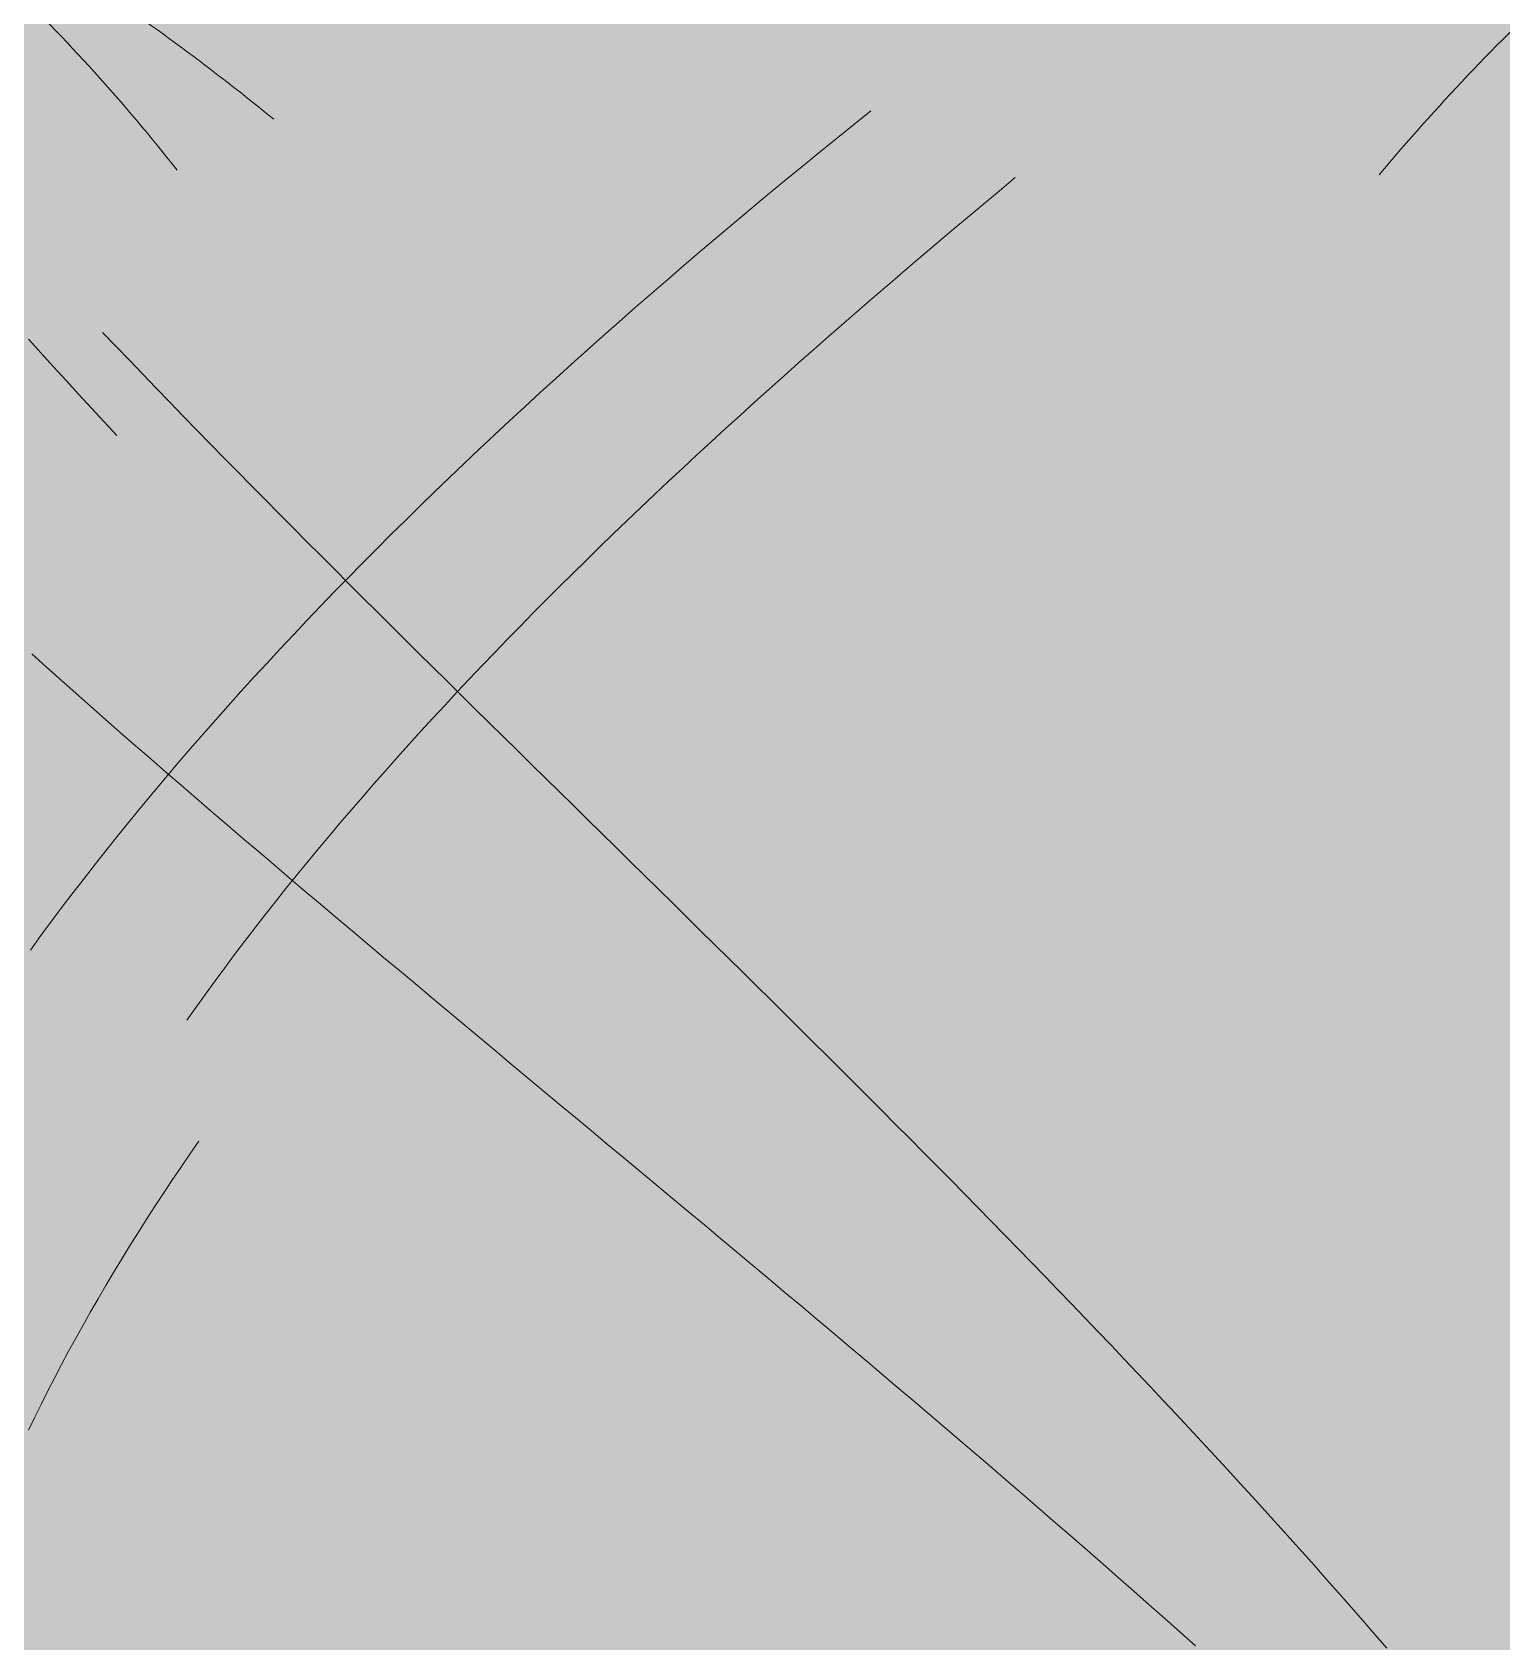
# Model space of a CAD drawing. Header units: inches. Extents: x -2804 to 58974, y -36095 to 66.
# Drawn here: x -2803.517874 to -2803.51391, y 60.040713 to 60.045056 of the extents above; entities that cross this region are included whole.
import ezdxf

# ---------------------------------------------------------------- set-up
doc = ezdxf.new("R2010")
doc.units = ezdxf.units.IN
doc.header["$MEASUREMENT"] = 0
doc.layers.add('A-GLAZ-CURT', color=52, linetype='Continuous', lineweight=9)
doc.layers.add('Q-SPCQ', color=91, linetype='Continuous', lineweight=9)

# ---------------------------------------------------------------- blocks, each defined once
blk = doc.blocks.new('FP_9-Entrance - Xcel')
at = {"layer": 'Q-SPCQ'}
for p, q in [((-2803.5156116, 60.0448443), (-2803.5156586, 60.0448065)), ((-2803.5156586, 60.0448065), (-2803.5157055, 60.0447687)), ((-2803.5157055, 60.0447687), (-2803.515752, 60.0447309)), ((-2803.515752, 60.0447309), (-2803.5157984, 60.044693)), ((-2803.5157984, 60.044693), (-2803.5158445, 60.0446551)), ((-2803.5158445, 60.0446551), (-2803.5158903, 60.0446172)), ((-2803.5158903, 60.0446172), (-2803.5159359, 60.0445792)), ((-2803.5159812, 60.0445413), (-2803.5160263, 60.0445033)), ((-2803.5159359, 60.0445792), (-2803.5159812, 60.0445413)), ((-2803.5160263, 60.0445033), (-2803.5160711, 60.0444653)), ((-2803.5160711, 60.0444653), (-2803.5161156, 60.0444272)), ((-2803.5161156, 60.0444272), (-2803.5161599, 60.0443892)), ((-2803.5161599, 60.0443892), (-2803.5162039, 60.0443511)), ((-2803.5162039, 60.0443511), (-2803.5162476, 60.044313)), ((-2803.5162476, 60.044313), (-2803.516291, 60.0442749)), ((-2803.5163341, 60.0442367), (-2803.516377, 60.0441986)), ((-2803.516291, 60.0442749), (-2803.5163341, 60.0442367)), ((-2803.516377, 60.0441986), (-2803.5164196, 60.0441604)), ((-2803.5164196, 60.0441604), (-2803.5164618, 60.0441222)), ((-2803.5164618, 60.0441222), (-2803.5165038, 60.044084)), ((-2803.5165038, 60.044084), (-2803.5165455, 60.0440457)), ((-2803.5165455, 60.0440457), (-2803.5165868, 60.0440075)), ((-2803.5165868, 60.0440075), (-2803.5166279, 60.0439692)), ((-2803.5166686, 60.0439309), (-2803.516709, 60.0438925)), ((-2803.5166279, 60.0439692), (-2803.5166686, 60.0439309)), ((-2803.516709, 60.0438925), (-2803.5167491, 60.0438542)), ((-2803.5167491, 60.0438542), (-2803.5167889, 60.0438158)), ((-2803.5167889, 60.0438158), (-2803.5168284, 60.0437775)), ((-2803.5168284, 60.0437775), (-2803.5168675, 60.0437391)), ((-2803.5168675, 60.0437391), (-2803.5169064, 60.0437007)), ((-2803.5169064, 60.0437007), (-2803.5169449, 60.0436622)), ((-2803.5169449, 60.0436622), (-2803.516983, 60.0436238)), ((-2803.5170208, 60.0435853), (-2803.5170583, 60.0435468)), ((-2803.516983, 60.0436238), (-2803.5170208, 60.0435853)), ((-2803.5170583, 60.0435468), (-2803.5170954, 60.0435083)), ((-2803.5170954, 60.0435083), (-2803.5171322, 60.0434698)), ((-2803.5171322, 60.0434698), (-2803.5171687, 60.0434313)), ((-2803.5171687, 60.0434313), (-2803.5172048, 60.0433927)), ((-2803.5178754, 60.0433786), (-2803.5178359, 60.0433432)), ((-2803.5172048, 60.0433927), (-2803.5172405, 60.0433541)), ((-2803.5178359, 60.0433432), (-2803.5177962, 60.0433079)), ((-2803.5172405, 60.0433541), (-2803.5172759, 60.0433156)), ((-2803.5177962, 60.0433079), (-2803.5177563, 60.0432725)), ((-2803.5172759, 60.0433156), (-2803.517311, 60.043277)), ((-2803.5177563, 60.0432725), (-2803.5177163, 60.0432371)), ((-2803.5177163, 60.0432371), (-2803.517676, 60.0432017)), ((-2803.5173457, 60.0432383), (-2803.51738, 60.0431997)), ((-2803.517311, 60.043277), (-2803.5173457, 60.0432383)), ((-2803.517676, 60.0432017), (-2803.5176356, 60.0431662)), ((-2803.51738, 60.0431997), (-2803.517414, 60.0431611)), ((-2803.5176356, 60.0431662), (-2803.517595, 60.0431308)), ((-2803.517414, 60.0431611), (-2803.5174476, 60.0431224)), ((-2803.517595, 60.0431308), (-2803.5175542, 60.0430953)), ((-2803.5174476, 60.0431224), (-2803.5174808, 60.0430837)), ((-2803.5175542, 60.0430953), (-2803.5175133, 60.0430598)), ((-2803.5174808, 60.0430837), (-2803.5175137, 60.0430451)), ((-2803.5175137, 60.0430451), (-2803.5175462, 60.0430064)), ((-2803.5175133, 60.0430598), (-2803.5174722, 60.0430242)), ((-2803.5174722, 60.0430242), (-2803.517431, 60.0429886)), ((-2803.5175462, 60.0430064), (-2803.5175783, 60.0429677)), ((-2803.517431, 60.0429886), (-2803.5173896, 60.042953)), ((-2803.5175783, 60.0429677), (-2803.5176101, 60.0429289)), ((-2803.5173896, 60.042953), (-2803.5173481, 60.0429174)), ((-2803.5176415, 60.0428902), (-2803.5176725, 60.0428514)), ((-2803.5176101, 60.0429289), (-2803.5176415, 60.0428902)), ((-2803.5173481, 60.0429174), (-2803.5173064, 60.0428818)), ((-2803.5176725, 60.0428514), (-2803.5177031, 60.0428127)), ((-2803.5173064, 60.0428818), (-2803.5172646, 60.0428461)), ((-2803.5172646, 60.0428461), (-2803.5172227, 60.0428104)), ((-2803.5177031, 60.0428127), (-2803.5177334, 60.0427739)), ((-2803.5172227, 60.0428104), (-2803.5171807, 60.0427747)), ((-2803.5177334, 60.0427739), (-2803.5177633, 60.0427351)), ((-2803.5171807, 60.0427747), (-2803.5171385, 60.042739)), ((-2803.5177633, 60.0427351), (-2803.5177928, 60.0426963)), ((-2803.5171385, 60.042739), (-2803.5170963, 60.0427032)), ((-2803.5177928, 60.0426963), (-2803.5178219, 60.0426575)), ((-2803.5170963, 60.0427032), (-2803.5170539, 60.0426674)), ((-2803.5178219, 60.0426575), (-2803.5178506, 60.0426187)), ((-2803.5170539, 60.0426674), (-2803.5170114, 60.0426316)), ((-2803.5170114, 60.0426316), (-2803.5169689, 60.0425958)), ((-2803.5178506, 60.0426187), (-2803.517879, 60.0425798)), ((-2803.5169689, 60.0425958), (-2803.5169262, 60.0425599)), ((-2803.5169262, 60.0425599), (-2803.5168835, 60.0425241)), ((-2803.5168835, 60.0425241), (-2803.5168406, 60.0424882)), ((-2803.5168406, 60.0424882), (-2803.5167977, 60.0424522)), ((-2803.5167977, 60.0424522), (-2803.5167548, 60.0424163)), ((-2803.5167548, 60.0424163), (-2803.5167117, 60.0423803)), ((-2803.5167117, 60.0423803), (-2803.5166686, 60.0423443)), ((-2803.5166686, 60.0423443), (-2803.5166254, 60.0423083)), ((-2803.5166254, 60.0423083), (-2803.5165822, 60.0422722)), ((-2803.5165822, 60.0422722), (-2803.5165389, 60.0422362)), ((-2803.5165389, 60.0422362), (-2803.5164956, 60.0422001)), ((-2803.5164956, 60.0422001), (-2803.5164523, 60.042164)), ((-2803.5164523, 60.042164), (-2803.5164089, 60.0421278)), ((-2803.5164089, 60.0421278), (-2803.5163654, 60.0420917)), ((-2803.5163654, 60.0420917), (-2803.516322, 60.0420555)), ((-2803.516322, 60.0420555), (-2803.5162785, 60.0420193)), ((-2803.5162785, 60.0420193), (-2803.516235, 60.0419831)), ((-2803.516235, 60.0419831), (-2803.5161915, 60.0419468)), ((-2803.5161915, 60.0419468), (-2803.516148, 60.0419106)), ((-2803.516148, 60.0419106), (-2803.5161045, 60.0418743)), ((-2803.5161045, 60.0418743), (-2803.516061, 60.041838)), ((-2803.516061, 60.041838), (-2803.5160175, 60.0418016)), ((-2803.5160175, 60.0418016), (-2803.515974, 60.0417653)), ((-2803.515974, 60.0417653), (-2803.5159306, 60.0417289)), ((-2803.5159306, 60.0417289), (-2803.5158871, 60.0416925)), ((-2803.5158871, 60.0416925), (-2803.5158437, 60.0416561)), ((-2803.5158437, 60.0416561), (-2803.5158003, 60.0416196)), ((-2803.5158003, 60.0416196), (-2803.5157569, 60.0415832)), ((-2803.5157569, 60.0415832), (-2803.5157136, 60.0415467)), ((-2803.5157136, 60.0415467), (-2803.5156703, 60.0415102)), ((-2803.5156703, 60.0415102), (-2803.515627, 60.0414737)), ((-2803.515627, 60.0414737), (-2803.5155838, 60.0414371)), ((-2803.5155838, 60.0414371), (-2803.5155407, 60.0414006)), ((-2803.5155407, 60.0414006), (-2803.5154976, 60.041364)), ((-2803.5154976, 60.041364), (-2803.5154545, 60.0413274)), ((-2803.5154545, 60.0413274), (-2803.5154116, 60.0412907)), ((-2803.5154116, 60.0412907), (-2803.5153687, 60.0412541)), ((-2803.5153687, 60.0412541), (-2803.5153259, 60.0412174)), ((-2803.5153259, 60.0412174), (-2803.5152831, 60.0411807)), ((-2803.5152831, 60.0411807), (-2803.5152405, 60.041144)), ((-2803.5152405, 60.041144), (-2803.5151979, 60.0411073)), ((-2803.5151979, 60.0411073), (-2803.5151554, 60.0410706)), ((-2803.5151554, 60.0410706), (-2803.5151131, 60.0410338)), ((-2803.5151131, 60.0410338), (-2803.5150708, 60.040997)), ((-2803.5150708, 60.040997), (-2803.5150286, 60.0409602)), ((-2803.5150286, 60.0409602), (-2803.5149865, 60.0409234)), ((-2803.5149865, 60.0409234), (-2803.5149446, 60.0408865)), ((-2803.5149446, 60.0408865), (-2803.5149027, 60.0408497)), ((-2803.5149027, 60.0408497), (-2803.514861, 60.0408128)), ((-2803.514861, 60.0408128), (-2803.5148194, 60.0407759)), ((-2803.5148194, 60.0407759), (-2803.5147779, 60.040739)), ((-2803.5147779, 60.040739), (-2803.5147365, 60.040702))]:
    blk.add_line(p, q, dxfattribs=at)
blk = doc.blocks.new('FP_11-Entrance - Xcel')
at = {"layer": 'Q-SPCQ'}
for p, q in [((-2803.5178837, 60.0442277), (-2803.5178501, 60.0441906)), ((-2803.5178501, 60.0441906), (-2803.5178164, 60.0441534)), ((-2803.5178164, 60.0441534), (-2803.5177825, 60.0441162)), ((-2803.5177825, 60.0441162), (-2803.5177484, 60.0440791)), ((-2803.5177484, 60.0440791), (-2803.5177142, 60.044042)), ((-2803.5177142, 60.044042), (-2803.5176799, 60.0440048)), ((-2803.5176799, 60.0440048), (-2803.5176454, 60.0439677)), ((-2803.5174247, 60.0420642), (-2803.5174492, 60.0420288)), ((-2803.5174492, 60.0420288), (-2803.5174734, 60.0419933)), ((-2803.5174734, 60.0419933), (-2803.5174973, 60.0419578)), ((-2803.5174973, 60.0419578), (-2803.5175208, 60.0419224)), ((-2803.5175208, 60.0419224), (-2803.517544, 60.0418869)), ((-2803.5175668, 60.0418515), (-2803.5175893, 60.041816)), ((-2803.517544, 60.0418869), (-2803.5175668, 60.0418515)), ((-2803.5175893, 60.041816), (-2803.5176114, 60.0417806)), ((-2803.5176114, 60.0417806), (-2803.5176332, 60.0417451)), ((-2803.5176332, 60.0417451), (-2803.5176546, 60.0417097)), ((-2803.5176757, 60.0416742), (-2803.5176964, 60.0416388)), ((-2803.5176546, 60.0417097), (-2803.5176757, 60.0416742)), ((-2803.5176964, 60.0416388), (-2803.5177168, 60.0416033)), ((-2803.5177168, 60.0416033), (-2803.5177368, 60.0415679)), ((-2803.5177368, 60.0415679), (-2803.5177565, 60.0415324)), ((-2803.5177565, 60.0415324), (-2803.5177758, 60.041497)), ((-2803.5177947, 60.0414615), (-2803.5178133, 60.0414261)), ((-2803.5177758, 60.041497), (-2803.5177947, 60.0414615)), ((-2803.5178133, 60.0414261), (-2803.5178315, 60.0413906)), ((-2803.5178315, 60.0413906), (-2803.5178494, 60.0413552)), ((-2803.5178494, 60.0413552), (-2803.5178669, 60.0413197)), ((-2803.5178669, 60.0413197), (-2803.5178841, 60.0412842))]:
    blk.add_line(p, q, dxfattribs=at)
blk = doc.blocks.new('FP_12-Entrance - Xcel')
at = {"layer": 'Q-SPCQ'}
for p, q in [((-2803.5152654, 60.0446281), (-2803.5153082, 60.0445924)), ((-2803.5152223, 60.0446638), (-2803.5152654, 60.0446281)), ((-2803.5153082, 60.0445924), (-2803.5153509, 60.0445567)), ((-2803.5153509, 60.0445567), (-2803.5153933, 60.044521)), ((-2803.5153933, 60.044521), (-2803.5154356, 60.0444854)), ((-2803.5154356, 60.0444854), (-2803.5154776, 60.0444497)), ((-2803.5155195, 60.044414), (-2803.5155611, 60.0443784)), ((-2803.5154776, 60.0444497), (-2803.5155195, 60.044414)), ((-2803.5155611, 60.0443784), (-2803.5156025, 60.0443427)), ((-2803.5156025, 60.0443427), (-2803.5156437, 60.0443071)), ((-2803.5156437, 60.0443071), (-2803.5156847, 60.0442715)), ((-2803.517684, 60.0442464), (-2803.5176481, 60.0442087)), ((-2803.5157254, 60.0442359), (-2803.5157659, 60.0442002)), ((-2803.5156847, 60.0442715), (-2803.5157254, 60.0442359)), ((-2803.5176481, 60.0442087), (-2803.517612, 60.044171)), ((-2803.5157659, 60.0442002), (-2803.5158062, 60.0441646)), ((-2803.517612, 60.044171), (-2803.5175758, 60.0441333)), ((-2803.5158062, 60.0441646), (-2803.5158462, 60.044129)), ((-2803.5175758, 60.0441333), (-2803.5175395, 60.0440956)), ((-2803.5158462, 60.044129), (-2803.515886, 60.0440934)), ((-2803.5175395, 60.0440956), (-2803.5175031, 60.0440579)), ((-2803.515886, 60.0440934), (-2803.5159256, 60.0440578)), ((-2803.5175031, 60.0440579), (-2803.5174666, 60.0440202)), ((-2803.5174666, 60.0440202), (-2803.5174299, 60.0439826)), ((-2803.5159649, 60.0440223), (-2803.5160039, 60.0439867)), ((-2803.5159256, 60.0440578), (-2803.5159649, 60.0440223)), ((-2803.5174299, 60.0439826), (-2803.5173932, 60.0439449)), ((-2803.5160039, 60.0439867), (-2803.5160427, 60.0439511)), ((-2803.5173932, 60.0439449), (-2803.5173563, 60.0439073)), ((-2803.5160427, 60.0439511), (-2803.5160813, 60.0439156)), ((-2803.5173563, 60.0439073), (-2803.5173194, 60.0438696)), ((-2803.5160813, 60.0439156), (-2803.5161195, 60.04388)), ((-2803.5173194, 60.0438696), (-2803.5172823, 60.043832)), ((-2803.5161575, 60.0438444), (-2803.5161953, 60.0438089)), ((-2803.5161195, 60.04388), (-2803.5161575, 60.0438444)), ((-2803.5172823, 60.043832), (-2803.5172452, 60.0437944)), ((-2803.5161953, 60.0438089), (-2803.5162328, 60.0437734)), ((-2803.5172452, 60.0437944), (-2803.5172079, 60.0437568)), ((-2803.5172079, 60.0437568), (-2803.5171706, 60.0437192)), ((-2803.5162328, 60.0437734), (-2803.51627, 60.0437378)), ((-2803.5171706, 60.0437192), (-2803.5171332, 60.0436816)), ((-2803.51627, 60.0437378), (-2803.5163069, 60.0437023)), ((-2803.5171332, 60.0436816), (-2803.5170958, 60.043644)), ((-2803.5163069, 60.0437023), (-2803.5163435, 60.0436668)), ((-2803.5170958, 60.043644), (-2803.5170582, 60.0436064)), ((-2803.5163799, 60.0436312), (-2803.516416, 60.0435957)), ((-2803.5163435, 60.0436668), (-2803.5163799, 60.0436312)), ((-2803.5170582, 60.0436064), (-2803.5170206, 60.0435688)), ((-2803.516416, 60.0435957), (-2803.5164518, 60.0435602)), ((-2803.5170206, 60.0435688), (-2803.516983, 60.0435313)), ((-2803.5164518, 60.0435602), (-2803.5164873, 60.0435247)), ((-2803.516983, 60.0435313), (-2803.5169453, 60.0434937)), ((-2803.5164873, 60.0435247), (-2803.5165225, 60.0434892)), ((-2803.5169453, 60.0434937), (-2803.5169075, 60.0434562)), ((-2803.5169075, 60.0434562), (-2803.5168697, 60.0434186)), ((-2803.5165574, 60.0434537), (-2803.516592, 60.0434182)), ((-2803.5165225, 60.0434892), (-2803.5165574, 60.0434537)), ((-2803.5168697, 60.0434186), (-2803.5168318, 60.0433811)), ((-2803.516592, 60.0434182), (-2803.5166264, 60.0433827)), ((-2803.5168318, 60.0433811), (-2803.5167939, 60.0433436)), ((-2803.5166264, 60.0433827), (-2803.5166604, 60.0433472)), ((-2803.5167939, 60.0433436), (-2803.516756, 60.043306)), ((-2803.5166604, 60.0433472), (-2803.5166941, 60.0433118)), ((-2803.516756, 60.043306), (-2803.516718, 60.0432685)), ((-2803.5166941, 60.0433118), (-2803.5167275, 60.0432763)), ((-2803.5167606, 60.0432408), (-2803.5167934, 60.0432053)), ((-2803.5167275, 60.0432763), (-2803.5167606, 60.0432408)), ((-2803.516718, 60.0432685), (-2803.51668, 60.043231)), ((-2803.5167934, 60.0432053), (-2803.5168259, 60.0431699)), ((-2803.51668, 60.043231), (-2803.516642, 60.0431935)), ((-2803.516642, 60.0431935), (-2803.5166039, 60.043156)), ((-2803.5168259, 60.0431699), (-2803.516858, 60.0431344)), ((-2803.5166039, 60.043156), (-2803.5165659, 60.0431186)), ((-2803.516858, 60.0431344), (-2803.5168899, 60.0430989)), ((-2803.5165659, 60.0431186), (-2803.5165278, 60.0430811)), ((-2803.5169214, 60.0430635), (-2803.5169526, 60.043028)), ((-2803.5168899, 60.0430989), (-2803.5169214, 60.0430635)), ((-2803.5165278, 60.0430811), (-2803.5164897, 60.0430436)), ((-2803.5169526, 60.043028), (-2803.5169835, 60.0429926)), ((-2803.5164897, 60.0430436), (-2803.5164516, 60.0430062)), ((-2803.5169835, 60.0429926), (-2803.517014, 60.0429571)), ((-2803.5164516, 60.0430062), (-2803.5164135, 60.0429687)), ((-2803.517014, 60.0429571), (-2803.5170443, 60.0429217)), ((-2803.5164135, 60.0429687), (-2803.5163754, 60.0429313)), ((-2803.5163754, 60.0429313), (-2803.5163373, 60.0428938)), ((-2803.5170443, 60.0429217), (-2803.5170741, 60.0428862)), ((-2803.5163373, 60.0428938), (-2803.5162992, 60.0428564)), ((-2803.5171037, 60.0428508), (-2803.5171329, 60.0428154)), ((-2803.5170741, 60.0428862), (-2803.5171037, 60.0428508)), ((-2803.5162992, 60.0428564), (-2803.5162612, 60.042819)), ((-2803.5171329, 60.0428154), (-2803.5171618, 60.0427799)), ((-2803.5162612, 60.042819), (-2803.5162231, 60.0427816)), ((-2803.5171618, 60.0427799), (-2803.5171904, 60.0427445)), ((-2803.5162231, 60.0427816), (-2803.5161851, 60.0427442)), ((-2803.5171904, 60.0427445), (-2803.5172186, 60.0427091)), ((-2803.5161851, 60.0427442), (-2803.5161471, 60.0427068)), ((-2803.5172465, 60.0426736), (-2803.517274, 60.0426382)), ((-2803.5172186, 60.0427091), (-2803.5172465, 60.0426736)), ((-2803.5161471, 60.0427068), (-2803.5161091, 60.0426694)), ((-2803.517274, 60.0426382), (-2803.5173012, 60.0426028)), ((-2803.5161091, 60.0426694), (-2803.5160712, 60.042632)), ((-2803.5160712, 60.042632), (-2803.5160333, 60.0425946)), ((-2803.5173012, 60.0426028), (-2803.5173281, 60.0425673)), ((-2803.5160333, 60.0425946), (-2803.5159954, 60.0425572)), ((-2803.5173281, 60.0425673), (-2803.5173546, 60.0425319)), ((-2803.5159954, 60.0425572), (-2803.5159576, 60.0425199)), ((-2803.5173807, 60.0424965), (-2803.5174065, 60.0424611)), ((-2803.5173546, 60.0425319), (-2803.5173807, 60.0424965)), ((-2803.5159576, 60.0425199), (-2803.5159198, 60.0424825)), ((-2803.5174065, 60.0424611), (-2803.517432, 60.0424257)), ((-2803.5159198, 60.0424825), (-2803.5158821, 60.0424452)), ((-2803.517432, 60.0424257), (-2803.5174571, 60.0423902)), ((-2803.5158821, 60.0424452), (-2803.5158444, 60.0424078)), ((-2803.5158444, 60.0424078), (-2803.5158067, 60.0423705)), ((-2803.5158067, 60.0423705), (-2803.5157692, 60.0423331)), ((-2803.5157692, 60.0423331), (-2803.5157317, 60.0422958)), ((-2803.5157317, 60.0422958), (-2803.5156942, 60.0422585)), ((-2803.5156942, 60.0422585), (-2803.5156569, 60.0422212)), ((-2803.5156569, 60.0422212), (-2803.5156196, 60.0421839)), ((-2803.5156196, 60.0421839), (-2803.5155823, 60.0421466)), ((-2803.5155823, 60.0421466), (-2803.5155452, 60.0421093)), ((-2803.5155452, 60.0421093), (-2803.5155081, 60.042072)), ((-2803.5155081, 60.042072), (-2803.5154711, 60.0420347)), ((-2803.5154711, 60.0420347), (-2803.5154342, 60.0419974)), ((-2803.5154342, 60.0419974), (-2803.5153974, 60.0419602)), ((-2803.5153974, 60.0419602), (-2803.5153607, 60.0419229)), ((-2803.5153607, 60.0419229), (-2803.5153241, 60.0418856)), ((-2803.5153241, 60.0418856), (-2803.5152876, 60.0418484)), ((-2803.5152876, 60.0418484), (-2803.5152512, 60.0418112)), ((-2803.5152512, 60.0418112), (-2803.5152149, 60.0417739)), ((-2803.5152149, 60.0417739), (-2803.5151787, 60.0417367)), ((-2803.5151787, 60.0417367), (-2803.5151426, 60.0416994)), ((-2803.5151426, 60.0416994), (-2803.5151067, 60.0416622)), ((-2803.5151067, 60.0416622), (-2803.5150708, 60.041625)), ((-2803.5150708, 60.041625), (-2803.5150351, 60.0415878)), ((-2803.5150351, 60.0415878), (-2803.5149995, 60.0415506)), ((-2803.5149995, 60.0415506), (-2803.514964, 60.0415134)), ((-2803.514964, 60.0415134), (-2803.5149286, 60.0414762)), ((-2803.5149286, 60.0414762), (-2803.5148934, 60.041439)), ((-2803.5148934, 60.041439), (-2803.5148583, 60.0414018)), ((-2803.5148583, 60.0414018), (-2803.5148234, 60.0413646)), ((-2803.5148234, 60.0413646), (-2803.5147886, 60.0413275)), ((-2803.5147886, 60.0413275), (-2803.5147539, 60.0412903)), ((-2803.5147539, 60.0412903), (-2803.5147194, 60.0412531)), ((-2803.5147194, 60.0412531), (-2803.514685, 60.041216)), ((-2803.514685, 60.041216), (-2803.5146508, 60.0411788)), ((-2803.5146508, 60.0411788), (-2803.5146167, 60.0411417)), ((-2803.5146167, 60.0411417), (-2803.5145828, 60.0411045)), ((-2803.5145828, 60.0411045), (-2803.5145491, 60.0410674)), ((-2803.5145491, 60.0410674), (-2803.5145155, 60.0410302)), ((-2803.5145155, 60.0410302), (-2803.514482, 60.0409931)), ((-2803.514482, 60.0409931), (-2803.5144487, 60.040956)), ((-2803.5144487, 60.040956), (-2803.5144156, 60.0409188)), ((-2803.5144156, 60.0409188), (-2803.5143827, 60.0408817)), ((-2803.5143827, 60.0408817), (-2803.5143499, 60.0408446)), ((-2803.5143499, 60.0408446), (-2803.5143174, 60.0408075)), ((-2803.5143174, 60.0408075), (-2803.5142849, 60.0407704)), ((-2803.5142849, 60.0407704), (-2803.5142527, 60.0407333)), ((-2803.5142527, 60.0407333), (-2803.5142206, 60.0406962))]:
    blk.add_line(p, q, dxfattribs=at)
blk = doc.blocks.new('FP_14-Entrance - Xcel')
at = {"layer": 'Q-SPCQ'}
for p, q in [((-2803.512027, 60.0455238), (-2803.512025, 60.0455108)), ((-2803.512025, 60.0455108), (-2803.5120229, 60.0454978)), ((-2803.5120229, 60.0454978), (-2803.5120208, 60.0454846)), ((-2803.5134297, 60.0454536), (-2803.5134481, 60.0454398)), ((-2803.5134113, 60.0454673), (-2803.5134297, 60.0454536)), ((-2803.5133928, 60.0454809), (-2803.5134113, 60.0454673)), ((-2803.5120208, 60.0454846), (-2803.5120187, 60.0454714)), ((-2803.5120187, 60.0454714), (-2803.5120166, 60.045458)), ((-2803.5120166, 60.045458), (-2803.5120145, 60.0454446)), ((-2803.5134844, 60.045412), (-2803.5135025, 60.0453979)), ((-2803.5134663, 60.045426), (-2803.5134844, 60.045412)), ((-2803.5134481, 60.0454398), (-2803.5134663, 60.045426)), ((-2803.5120145, 60.0454446), (-2803.5120125, 60.0454311)), ((-2803.5120125, 60.0454311), (-2803.5120104, 60.0454174)), ((-2803.5120104, 60.0454174), (-2803.5120083, 60.0454037)), ((-2803.5135383, 60.0453696), (-2803.513556, 60.0453552)), ((-2803.5135204, 60.0453838), (-2803.5135383, 60.0453696)), ((-2803.5135025, 60.0453979), (-2803.5135204, 60.0453838)), ((-2803.5120083, 60.0454037), (-2803.5120062, 60.0453899)), ((-2803.5120062, 60.0453899), (-2803.512004, 60.045376)), ((-2803.512004, 60.045376), (-2803.5120019, 60.045362)), ((-2803.5135912, 60.0453263), (-2803.5136087, 60.0453117)), ((-2803.5135737, 60.0453408), (-2803.5135912, 60.0453263)), ((-2803.513556, 60.0453552), (-2803.5135737, 60.0453408)), ((-2803.5120019, 60.045362), (-2803.5119997, 60.045348)), ((-2803.5119997, 60.045348), (-2803.5119976, 60.0453338)), ((-2803.5119976, 60.0453338), (-2803.5119954, 60.0453196)), ((-2803.5119954, 60.0453196), (-2803.5119932, 60.0453052)), ((-2803.5136434, 60.0452823), (-2803.5136606, 60.0452675)), ((-2803.5136261, 60.0452971), (-2803.5136434, 60.0452823)), ((-2803.5136087, 60.0453117), (-2803.5136261, 60.0452971)), ((-2803.5119932, 60.0453052), (-2803.511991, 60.0452908)), ((-2803.511991, 60.0452908), (-2803.5119887, 60.0452764)), ((-2803.5119887, 60.0452764), (-2803.5119864, 60.0452618)), ((-2803.5136947, 60.0452376), (-2803.5137116, 60.0452225)), ((-2803.5136777, 60.0452526), (-2803.5136947, 60.0452376)), ((-2803.5136606, 60.0452675), (-2803.5136777, 60.0452526)), ((-2803.5119864, 60.0452618), (-2803.5119841, 60.0452471)), ((-2803.5119841, 60.0452471), (-2803.5119818, 60.0452324)), ((-2803.5119818, 60.0452324), (-2803.5119795, 60.0452176)), ((-2803.5137452, 60.0451921), (-2803.5137619, 60.0451768)), ((-2803.5137285, 60.0452074), (-2803.5137452, 60.0451921)), ((-2803.5137116, 60.0452225), (-2803.5137285, 60.0452074)), ((-2803.5119795, 60.0452176), (-2803.5119771, 60.0452027)), ((-2803.5119771, 60.0452027), (-2803.5119747, 60.0451878)), ((-2803.513795, 60.045146), (-2803.5138114, 60.0451305)), ((-2803.5137785, 60.0451615), (-2803.513795, 60.045146)), ((-2803.5137619, 60.0451768), (-2803.5137785, 60.0451615)), ((-2803.5119747, 60.0451878), (-2803.5119722, 60.0451728)), ((-2803.5119722, 60.0451728), (-2803.5119697, 60.0451577)), ((-2803.5119697, 60.0451577), (-2803.5119672, 60.0451425)), ((-2803.5138277, 60.0451149), (-2803.513844, 60.0450993)), ((-2803.5138114, 60.0451305), (-2803.5138277, 60.0451149)), ((-2803.5119672, 60.0451425), (-2803.5119647, 60.0451273)), ((-2803.5119647, 60.0451273), (-2803.5119621, 60.045112)), ((-2803.5119621, 60.045112), (-2803.5119594, 60.0450966)), ((-2803.517841, 60.0450914), (-2803.5178256, 60.0450757)), ((-2803.5178256, 60.0450757), (-2803.5178103, 60.04506)), ((-2803.5178103, 60.04506), (-2803.5177951, 60.0450442)), ((-2803.5138762, 60.0450677), (-2803.5138922, 60.0450519)), ((-2803.5138601, 60.0450835), (-2803.5138762, 60.0450677)), ((-2803.513844, 60.0450993), (-2803.5138601, 60.0450835)), ((-2803.5119594, 60.0450966), (-2803.5119568, 60.0450812)), ((-2803.5119568, 60.0450812), (-2803.511954, 60.0450657)), ((-2803.511954, 60.0450657), (-2803.5119513, 60.0450501)), ((-2803.5177951, 60.0450442), (-2803.51778, 60.0450284)), ((-2803.51778, 60.0450284), (-2803.517765, 60.0450125)), ((-2803.513924, 60.04502), (-2803.5139398, 60.0450039)), ((-2803.5139082, 60.0450359), (-2803.513924, 60.04502)), ((-2803.5138922, 60.0450519), (-2803.5139082, 60.0450359)), ((-2803.5119513, 60.0450501), (-2803.5119484, 60.0450345)), ((-2803.5119484, 60.0450345), (-2803.5119456, 60.0450188)), ((-2803.5119456, 60.0450188), (-2803.5119427, 60.045003)), ((-2803.517765, 60.0450125), (-2803.5177501, 60.0449965)), ((-2803.5177501, 60.0449965), (-2803.5177353, 60.0449805)), ((-2803.5177353, 60.0449805), (-2803.5177205, 60.0449645)), ((-2803.5139555, 60.0449878), (-2803.5139712, 60.0449716)), ((-2803.5139398, 60.0450039), (-2803.5139555, 60.0449878)), ((-2803.5119427, 60.045003), (-2803.5119397, 60.0449872)), ((-2803.5119397, 60.0449872), (-2803.5119367, 60.0449714)), ((-2803.5177205, 60.0449645), (-2803.5177059, 60.0449484)), ((-2803.5177059, 60.0449484), (-2803.5176914, 60.0449322)), ((-2803.5176914, 60.0449322), (-2803.5176769, 60.044916)), ((-2803.5140022, 60.0449391), (-2803.5140176, 60.0449227)), ((-2803.5139867, 60.0449554), (-2803.5140022, 60.0449391)), ((-2803.5139712, 60.0449716), (-2803.5139867, 60.0449554)), ((-2803.5119367, 60.0449714), (-2803.5119336, 60.0449555)), ((-2803.5119336, 60.0449555), (-2803.5119305, 60.0449395)), ((-2803.5119305, 60.0449395), (-2803.5119273, 60.0449235)), ((-2803.5176769, 60.044916), (-2803.5176625, 60.0448997)), ((-2803.5176625, 60.0448997), (-2803.5176482, 60.0448834)), ((-2803.5140482, 60.0448899), (-2803.5140635, 60.0448734)), ((-2803.514033, 60.0449063), (-2803.5140482, 60.0448899)), ((-2803.5140176, 60.0449227), (-2803.514033, 60.0449063)), ((-2803.5119273, 60.0449235), (-2803.5119241, 60.0449074)), ((-2803.5119241, 60.0449074), (-2803.5119208, 60.0448913)), ((-2803.5119208, 60.0448913), (-2803.5119175, 60.0448751)), ((-2803.5176482, 60.0448834), (-2803.517634, 60.044867)), ((-2803.517634, 60.044867), (-2803.5176199, 60.0448506)), ((-2803.5176199, 60.0448506), (-2803.5176059, 60.0448341)), ((-2803.5140786, 60.0448568), (-2803.5140937, 60.0448402)), ((-2803.5140635, 60.0448734), (-2803.5140786, 60.0448568)), ((-2803.5119175, 60.0448751), (-2803.511914, 60.0448589)), ((-2803.511914, 60.0448589), (-2803.5119106, 60.0448427)), ((-2803.5119106, 60.0448427), (-2803.511907, 60.0448264)), ((-2803.5176059, 60.0448341), (-2803.517592, 60.0448176)), ((-2803.517592, 60.0448176), (-2803.5175781, 60.044801)), ((-2803.5175781, 60.044801), (-2803.5175643, 60.0447844)), ((-2803.5141236, 60.0448068), (-2803.5141385, 60.0447901)), ((-2803.5141087, 60.0448235), (-2803.5141236, 60.0448068)), ((-2803.5140937, 60.0448402), (-2803.5141087, 60.0448235)), ((-2803.511907, 60.0448264), (-2803.5119034, 60.04481)), ((-2803.5119034, 60.04481), (-2803.5118997, 60.0447936)), ((-2803.5175643, 60.0447844), (-2803.5175507, 60.0447678)), ((-2803.5175507, 60.0447678), (-2803.5175371, 60.0447511)), ((-2803.5141681, 60.0447564), (-2803.5141829, 60.0447395)), ((-2803.5141534, 60.0447733), (-2803.5141681, 60.0447564)), ((-2803.5141385, 60.0447901), (-2803.5141534, 60.0447733)), ((-2803.5118997, 60.0447936), (-2803.511896, 60.0447772)), ((-2803.511896, 60.0447772), (-2803.5118922, 60.0447607)), ((-2803.5118922, 60.0447607), (-2803.5118883, 60.0447442)), ((-2803.5175371, 60.0447511), (-2803.5175235, 60.0447344)), ((-2803.5175235, 60.0447344), (-2803.5175101, 60.0447176)), ((-2803.5175101, 60.0447176), (-2803.5174967, 60.0447008)), ((-2803.5141975, 60.0447226), (-2803.5142121, 60.0447056)), ((-2803.5141829, 60.0447395), (-2803.5141975, 60.0447226)), ((-2803.5174967, 60.0447008), (-2803.5174834, 60.044684)), ((-2803.5142267, 60.0446886), (-2803.5142412, 60.0446716)), ((-2803.5142121, 60.0447056), (-2803.5142267, 60.0446886))]:
    blk.add_line(p, q, dxfattribs=at)
blk = doc.blocks.new('FP_19-Entrance - Xcel')
at = {"layer": 'Q-SPCQ'}
for p, q in [((-2803.5123375, 60.0454081), (-2803.5123556, 60.045398)), ((-2803.5123194, 60.0454181), (-2803.5123375, 60.0454081)), ((-2803.5180684, 60.0453979), (-2803.5180503, 60.045388)), ((-2803.5180503, 60.045388), (-2803.5180322, 60.0453781)), ((-2803.5180322, 60.0453781), (-2803.5180143, 60.0453681)), ((-2803.5180143, 60.0453681), (-2803.5179964, 60.045358)), ((-2803.5124093, 60.0453673), (-2803.5124271, 60.045357)), ((-2803.5123915, 60.0453776), (-2803.5124093, 60.0453673)), ((-2803.5123735, 60.0453878), (-2803.5123915, 60.0453776)), ((-2803.5123556, 60.045398), (-2803.5123735, 60.0453878)), ((-2803.5191321, 60.0453295), (-2803.5191343, 60.0453186)), ((-2803.5191298, 60.0453403), (-2803.5191321, 60.0453295)), ((-2803.5191276, 60.0453511), (-2803.5191298, 60.0453403)), ((-2803.5179964, 60.045358), (-2803.5179785, 60.0453478)), ((-2803.5179785, 60.0453478), (-2803.5179607, 60.0453376)), ((-2803.5179607, 60.0453376), (-2803.517943, 60.0453273)), ((-2803.517943, 60.0453273), (-2803.5179253, 60.0453169)), ((-2803.5124801, 60.0453255), (-2803.5124976, 60.0453148)), ((-2803.5124625, 60.045336), (-2803.5124801, 60.0453255)), ((-2803.5124448, 60.0453465), (-2803.5124625, 60.045336)), ((-2803.5124271, 60.045357), (-2803.5124448, 60.0453465)), ((-2803.519141, 60.0452855), (-2803.5191432, 60.0452743)), ((-2803.5191388, 60.0452966), (-2803.519141, 60.0452855)), ((-2803.5191365, 60.0453076), (-2803.5191388, 60.0452966)), ((-2803.5191343, 60.0453186), (-2803.5191365, 60.0453076)), ((-2803.5179253, 60.0453169), (-2803.5179077, 60.0453065)), ((-2803.5179077, 60.0453065), (-2803.5178902, 60.045296)), ((-2803.5178902, 60.045296), (-2803.5178727, 60.0452854)), ((-2803.5178727, 60.0452854), (-2803.5178553, 60.0452748)), ((-2803.5125499, 60.0452826), (-2803.5125671, 60.0452717)), ((-2803.5125325, 60.0452934), (-2803.5125499, 60.0452826)), ((-2803.5125151, 60.0453042), (-2803.5125325, 60.0452934)), ((-2803.5124976, 60.0453148), (-2803.5125151, 60.0453042)), ((-2803.51915, 60.0452404), (-2803.5191522, 60.045229)), ((-2803.5191477, 60.0452518), (-2803.51915, 60.0452404)), ((-2803.5191455, 60.0452631), (-2803.5191477, 60.0452518)), ((-2803.5191432, 60.0452743), (-2803.5191455, 60.0452631)), ((-2803.5178553, 60.0452748), (-2803.517838, 60.0452641)), ((-2803.517838, 60.0452641), (-2803.5178207, 60.0452534)), ((-2803.5178207, 60.0452534), (-2803.5178035, 60.0452426)), ((-2803.5178035, 60.0452426), (-2803.5177863, 60.0452317)), ((-2803.5126186, 60.0452388), (-2803.5126357, 60.0452276)), ((-2803.5126015, 60.0452498), (-2803.5126186, 60.0452388)), ((-2803.5125844, 60.0452608), (-2803.5126015, 60.0452498)), ((-2803.5125671, 60.0452717), (-2803.5125844, 60.0452608)), ((-2803.5191591, 60.0451944), (-2803.5191613, 60.0451827)), ((-2803.5191568, 60.045206), (-2803.5191591, 60.0451944)), ((-2803.5191545, 60.0452175), (-2803.5191568, 60.045206)), ((-2803.5191522, 60.045229), (-2803.5191545, 60.0452175)), ((-2803.5177863, 60.0452317), (-2803.5177692, 60.0452208)), ((-2803.5177692, 60.0452208), (-2803.5177522, 60.0452098)), ((-2803.5177522, 60.0452098), (-2803.5177352, 60.0451987)), ((-2803.5177352, 60.0451987), (-2803.5177183, 60.0451876)), ((-2803.5126864, 60.045194), (-2803.5127032, 60.0451827)), ((-2803.5126695, 60.0452053), (-2803.5126864, 60.045194)), ((-2803.5126526, 60.0452165), (-2803.5126695, 60.0452053)), ((-2803.5126357, 60.0452276), (-2803.5126526, 60.0452165)), ((-2803.5191683, 60.0451474), (-2803.5191707, 60.0451356)), ((-2803.519166, 60.0451593), (-2803.5191683, 60.0451474)), ((-2803.5191637, 60.045171), (-2803.519166, 60.0451593)), ((-2803.5191613, 60.0451827), (-2803.5191637, 60.045171)), ((-2803.5177183, 60.0451876), (-2803.5177015, 60.0451765)), ((-2803.5177015, 60.0451765), (-2803.5176847, 60.0451653)), ((-2803.5176847, 60.0451653), (-2803.517668, 60.045154)), ((-2803.517668, 60.045154), (-2803.5176513, 60.0451427)), ((-2803.5127532, 60.0451484), (-2803.5127697, 60.0451368)), ((-2803.5127366, 60.0451599), (-2803.5127532, 60.0451484)), ((-2803.5127199, 60.0451713), (-2803.5127366, 60.0451599)), ((-2803.5127032, 60.0451827), (-2803.5127199, 60.0451713)), ((-2803.5191754, 60.0451117), (-2803.5191778, 60.0450996)), ((-2803.519173, 60.0451236), (-2803.5191754, 60.0451117)), ((-2803.5191707, 60.0451356), (-2803.519173, 60.0451236)), ((-2803.5176513, 60.0451427), (-2803.5176347, 60.0451314)), ((-2803.5176347, 60.0451314), (-2803.5176181, 60.0451199)), ((-2803.5176181, 60.0451199), (-2803.5176016, 60.0451085)), ((-2803.5176016, 60.0451085), (-2803.5175852, 60.045097)), ((-2803.5128026, 60.0451136), (-2803.512819, 60.045102)), ((-2803.5127862, 60.0451253), (-2803.5128026, 60.0451136)), ((-2803.5127697, 60.0451368), (-2803.5127862, 60.0451253)), ((-2803.5191851, 60.0450632), (-2803.5191876, 60.045051)), ((-2803.5191827, 60.0450754), (-2803.5191851, 60.0450632)), ((-2803.5191802, 60.0450875), (-2803.5191827, 60.0450754)), ((-2803.5191778, 60.0450996), (-2803.5191802, 60.0450875)), ((-2803.5175852, 60.045097), (-2803.5175688, 60.0450854)), ((-2803.5175688, 60.0450854), (-2803.5175525, 60.0450738)), ((-2803.5175525, 60.0450738), (-2803.5175363, 60.0450622)), ((-2803.5175363, 60.0450622), (-2803.5175201, 60.0450505)), ((-2803.5128678, 60.0450667), (-2803.5128839, 60.0450548)), ((-2803.5128516, 60.0450785), (-2803.5128678, 60.0450667)), ((-2803.5128353, 60.0450902), (-2803.5128516, 60.0450785)), ((-2803.512819, 60.045102), (-2803.5128353, 60.0450902)), ((-2803.5191927, 60.0450264), (-2803.5191952, 60.045014)), ((-2803.5191901, 60.0450387), (-2803.5191927, 60.0450264)), ((-2803.5191876, 60.045051), (-2803.5191901, 60.0450387)), ((-2803.5175201, 60.0450505), (-2803.5175039, 60.0450387)), ((-2803.5175039, 60.0450387), (-2803.5174878, 60.045027)), ((-2803.5174878, 60.045027), (-2803.5174718, 60.0450152)), ((-2803.5129321, 60.045019), (-2803.512948, 60.045007)), ((-2803.5129161, 60.045031), (-2803.5129321, 60.045019)), ((-2803.5129, 60.0450429), (-2803.5129161, 60.045031)), ((-2803.5128839, 60.0450548), (-2803.5129, 60.0450429)), ((-2803.5192031, 60.0449767), (-2803.5192058, 60.0449641)), ((-2803.5192004, 60.0449892), (-2803.5192031, 60.0449767)), ((-2803.5191978, 60.0450016), (-2803.5192004, 60.0449892)), ((-2803.5191952, 60.045014), (-2803.5191978, 60.0450016)), ((-2803.5174718, 60.0450152), (-2803.5174558, 60.0450033)), ((-2803.5174558, 60.0450033), (-2803.5174399, 60.0449914)), ((-2803.5174399, 60.0449914), (-2803.517424, 60.0449795)), ((-2803.517424, 60.0449795), (-2803.5174082, 60.0449675)), ((-2803.5129797, 60.0449829), (-2803.5129955, 60.0449707)), ((-2803.5129639, 60.0449949), (-2803.5129797, 60.0449829)), ((-2803.512948, 60.045007), (-2803.5129639, 60.0449949)), ((-2803.5192112, 60.0449389), (-2803.519214, 60.0449263)), ((-2803.5192085, 60.0449516), (-2803.5192112, 60.0449389)), ((-2803.5192058, 60.0449641), (-2803.5192085, 60.0449516)), ((-2803.5174082, 60.0449675), (-2803.5173924, 60.0449555)), ((-2803.5173924, 60.0449555), (-2803.5173767, 60.0449434)), ((-2803.5173767, 60.0449434), (-2803.517361, 60.0449313)), ((-2803.517361, 60.0449313), (-2803.5173454, 60.0449192)), ((-2803.5130425, 60.0449342), (-2803.513058, 60.0449219)), ((-2803.5130268, 60.0449464), (-2803.5130425, 60.0449342)), ((-2803.5130112, 60.0449586), (-2803.5130268, 60.0449464)), ((-2803.5129955, 60.0449707), (-2803.5130112, 60.0449586)), ((-2803.5192225, 60.0448881), (-2803.5192254, 60.0448753)), ((-2803.5192196, 60.0449008), (-2803.5192225, 60.0448881)), ((-2803.5192168, 60.0449136), (-2803.5192196, 60.0449008)), ((-2803.519214, 60.0449263), (-2803.5192168, 60.0449136)), ((-2803.5173454, 60.0449192), (-2803.5173298, 60.0449071)), ((-2803.5173298, 60.0449071), (-2803.5173143, 60.0448949)), ((-2803.5173143, 60.0448949), (-2803.5172988, 60.0448827)), ((-2803.5131044, 60.0448849), (-2803.5131198, 60.0448726)), ((-2803.513089, 60.0448973), (-2803.5131044, 60.0448849)), ((-2803.5130735, 60.0449096), (-2803.513089, 60.0448973)), ((-2803.513058, 60.0449219), (-2803.5130735, 60.0449096)), ((-2803.5192313, 60.0448496), (-2803.5192343, 60.0448367)), ((-2803.5192283, 60.0448624), (-2803.5192313, 60.0448496)), ((-2803.5192254, 60.0448753), (-2803.5192283, 60.0448624)), ((-2803.5172988, 60.0448827), (-2803.5172834, 60.0448705)), ((-2803.5172834, 60.0448705), (-2803.517268, 60.0448582)), ((-2803.517268, 60.0448582), (-2803.5172527, 60.0448459)), ((-2803.5172527, 60.0448459), (-2803.5172374, 60.0448336)), ((-2803.5131504, 60.0448477), (-2803.5131656, 60.0448353)), ((-2803.5131351, 60.0448602), (-2803.5131504, 60.0448477)), ((-2803.5131198, 60.0448726), (-2803.5131351, 60.0448602)), ((-2803.5192405, 60.0448108), (-2803.5192436, 60.0447978)), ((-2803.5192374, 60.0448237), (-2803.5192405, 60.0448108)), ((-2803.5192343, 60.0448367), (-2803.5192374, 60.0448237)), ((-2803.5172374, 60.0448336), (-2803.5172222, 60.0448213)), ((-2803.5192533, 60.0447586), (-2803.5192566, 60.0447455)), ((-2803.51925, 60.0447717), (-2803.5192533, 60.0447586)), ((-2803.5192468, 60.0447847), (-2803.51925, 60.0447717)), ((-2803.5192436, 60.0447978), (-2803.5192468, 60.0447847)), ((-2803.5192566, 60.0447455), (-2803.51926, 60.0447324))]:
    blk.add_line(p, q, dxfattribs=at)
blk.add_polyline3d([(-2803.5196831, 60.0454063, 0), (-2803.5195153, 60.0451562, 0), (-2803.5194165, 60.0449404, 0), (-2803.5193515, 60.0447232, 0)], dxfattribs=at)

msp = doc.modelspace()

# ---------------------------------------------------------------- hatches: boundary and pattern name
at = {"layer": 'A-GLAZ-CURT', "lineweight": 5, "transparency": 33554458}
msp.add_hatch(color=256, dxfattribs=at).paths.add_polyline_path([(-2803.5433207, 59.8676463), (-2803.4882939, 59.8723479), (-2803.4882939, 60.0792323), (-2803.5433207, 60.0821506), (-2803.5433207, 59.8722578)], flags=0)

# ---------------------------------------------------------------- block references
at = {"layer": 'Q-SPCQ'}
for name in ['FP_14-Entrance - Xcel', 'FP_19-Entrance - Xcel', 'FP_9-Entrance - Xcel', 'FP_12-Entrance - Xcel', 'FP_11-Entrance - Xcel']:
    msp.add_blockref(name, (0, 0), dxfattribs=at)

doc.saveas('drawing.dxf')
